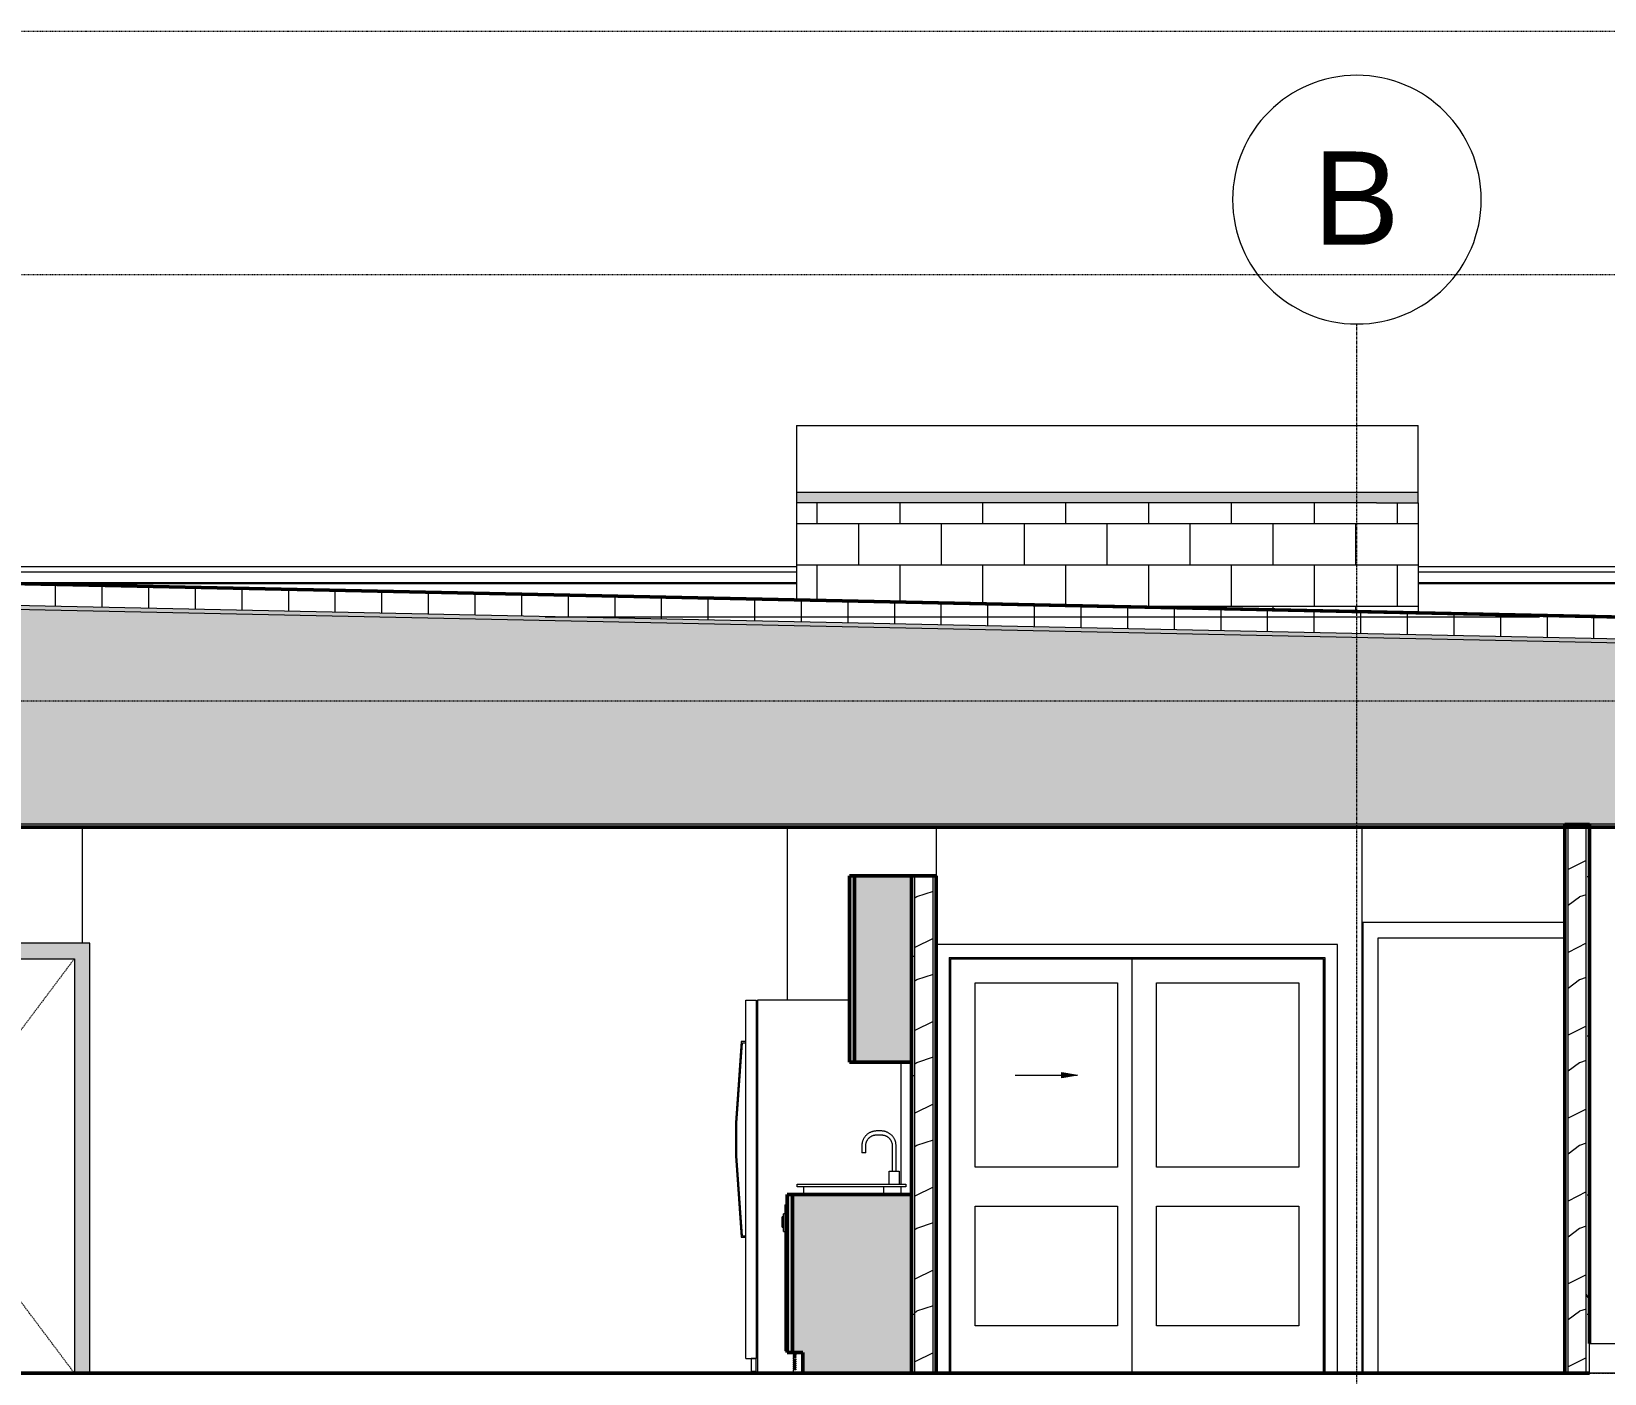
# Model space of a CAD drawing. Header units: inches. Extents: x 9610 to 16692, y -360 to 647.
# Drawn here: x 11279.3 to 11583, y 267.9 to 527 of the extents above; entities that cross this region are included whole.
import ezdxf

# ---------------------------------------------------------------- set-up
doc = ezdxf.new("R2010")
doc.units = ezdxf.units.IN
doc.header["$MEASUREMENT"] = 0
for name, pattern in [('Aligning Line 1_8_', [0.25, 0.125, -0.125]), ('Dash 1_16_', [0.125, 0.0625, -0.0625]), ('Grid Line 1_2_', [0.875, 0.5, -0.125, 0.125, -0.125])]:
    doc.linetypes.add(name, pattern=pattern)
for name, color, linetype, lineweight in [('0-1', 7, 'Continuous', 5), ('0-2', 250, 'Continuous', 9), ('A-DETL-GENF-1', 135, 'Continuous', 13), ('A-DETL-GENF-2', 55, 'Continuous', 9), ('A-DOOR-1', 250, 'Continuous', 9), ('A-DOOR-2', 250, 'Dash 1_16_', 9), ('A-DOOR-FRAM-1', 250, 'Continuous', 9), ('A-DOOR-FRAM-2', 55, 'Continuous', 9), ('A-DOOR-FRAM-3', 50, 'Continuous', 20), ('A-FLOR-10', 192, 'Continuous', 50), ('A-FLOR-LEVL-1', 51, 'Grid Line 1_2_', 9), ('A-ROOF', 132, 'Continuous', 13), ('A-ROOF-1', 252, 'Continuous', 13), ('A-ROOF-2', 31, 'Continuous', 5), ('A-ROOF-3', 132, 'Continuous', 50), ('A-ROOF-4', 135, 'Continuous', 13), ('A-ROOF-PATT-1', 132, 'Continuous', 9), ('A-ROOF-PATT-2', 55, 'Continuous', 9), ('A-WALL-1', 10, 'Continuous', 50), ('A-WALL-2', 7, 'Continuous', 13), ('A-WALL-3', 135, 'Continuous', 13), ('A-WALL-PATT-1', 250, 'Continuous', 9), ('A-WALL-PATT-2', 55, 'Continuous', 9), ('G-ANNO-SYMB', 111, 'Aligning Line 1_8_', 9), ('P-SANR-FIXT-1', 55, 'Continuous', 9), ('Q-CASE-1', 53, 'Continuous', 9), ('Q-CASE-2', 10, 'Continuous', 50), ('Q-SPCQ-1', 55, 'Continuous', 9), ('S-GRID-1', 1, 'Grid Line 1_2_', 9), ('S-GRID-IDEN', 1, 'Continuous', 9)]:
    doc.layers.add(name, color=color, linetype=linetype, lineweight=lineweight)
doc.styles.add('Arial_1', font='arial.ttf', dxfattribs={"height": 18})
pattern_1 = [(0, (10995.947, 72), (30.72, 7.68), [1.267, -21.773, 1.267, -21.773, -122.88]), (0, (10995.947, 72), (30.72, 7.68), [-46.08, 1.267, -44.813, 1.267, -21.773, -53.76]), (0, (10995.947, 72), (30.72, 7.68), [-115.2, 1.267, -14.093, 1.267, -37.133]), (120, (11007.467, 75.84), (-22.011075, 22.7643), [1.267, -21.773, 1.267, -21.773, -122.88]), (120, (11007.467, 75.84), (-22.011075, 22.7643), [-46.08, 1.267, -44.813, 1.267, -21.773, -53.76]), (120, (11007.467, 75.84), (-22.011075, 22.7643), [-115.2, 1.267, -14.093, 1.267, -37.133]), (240, (11011.307, 91.2), (-8.708925, -30.4443), [1.267, -21.773, 1.267, -21.773, -122.88]), (240, (11011.307, 91.2), (-8.708925, -30.4443), [-46.08, 1.267, -44.813, 1.267, -21.773, -53.76]), (240, (11011.307, 91.2), (-8.708925, -30.4443), [-115.2, 1.267, -14.093, 1.267, -37.133])]
pattern_2 = [(216.87, (11002.345, 87.994), (47.980943, 31.987086), [7.997, -71.971]), (206.565, (11011.941, 83.196), (-15.993714, -15.99413), [17.881, -17.881]), (198.435, (11011.941, 75.199), (-31.98674, -15.99388), [10.115, -40.461])]
pattern_3 = [(0, (11430.989, -128), (0, 8), []), (90, (11430.989, -128), (-8, 8), [8, -8])]

# ---------------------------------------------------------------- blocks, each defined once
blk = doc.blocks.new('FOLDING_SLIDING CLOSET - 72_ x 80_-1372823-BUILDING SECTION - EAST_WEST - LOOKING NORTH')
at = {"layer": 'A-DETL-GENF-1'}
blk.add_hatch(color=256, dxfattribs=at).paths.add_polyline_path([(11478.21, 325), (11481.22, 325.53), (11478.21, 326.06)], flags=0)
at = {"layer": 'A-DETL-GENF-2'}
for p, q in [((11469.22, 325.53), (11481.22, 325.53)), ((11478.21, 326.06), (11481.22, 325.53)), ((11478.21, 325), (11478.21, 326.06)), ((11481.22, 325.53), (11478.21, 325))]:
    blk.add_line(p, q, dxfattribs=at)
at = {"layer": 'A-DOOR-1'}
for p, q in [((11531.47, 350.75), (11453.97, 350.75)), ((11531.47, 268), (11531.47, 350.75)), ((11456.47, 348.25), (11456.47, 268)), ((11456.47, 348.25), (11528.97, 348.25)), ((11528.72, 348), (11491.72, 348)), ((11491.72, 348), (11491.72, 268)), ((11528.72, 268), (11528.72, 348)), ((11528.97, 348.25), (11528.97, 268)), ((11461.47, 307.75), (11461.47, 343.31)), ((11461.47, 343.31), (11488.97, 343.31)), ((11488.97, 343.31), (11488.97, 307.75)), ((11496.47, 307.75), (11496.47, 343.31)), ((11496.47, 343.31), (11523.97, 343.31)), ((11523.97, 343.31), (11523.97, 307.75)), ((11488.97, 307.75), (11461.47, 307.75)), ((11523.97, 307.75), (11496.47, 307.75)), ((11461.47, 277.13), (11461.47, 300.25)), ((11461.47, 300.25), (11488.97, 300.25)), ((11488.97, 300.25), (11488.97, 277.13)), ((11496.47, 277.13), (11496.47, 300.25)), ((11496.47, 300.25), (11523.97, 300.25)), ((11523.97, 300.25), (11523.97, 277.13)), ((11488.97, 277.13), (11461.47, 277.13)), ((11523.97, 277.13), (11496.47, 277.13))]:
    blk.add_line(p, q, dxfattribs=at)
at = {"layer": 'A-DOOR-FRAM-1'}
for p, q in [((11456.72, 348), (11456.72, 268)), ((11456.72, 348), (11528.72, 348)), ((11528.72, 348), (11528.72, 268))]:
    blk.add_line(p, q, dxfattribs=at)
blk = doc.blocks.new('Refrigerator_-_Side-by-Side_6047 - 36_ X 30_-V7-BUILDING SECTION - EAST_WEST - LOOKING NORTH')
at = {"layer": 'Q-SPCQ-1'}
for p, q in [((11417.22, 270.87), (11417.22, 340)), ((11417.22, 340), (11419.22, 340)), ((11419.22, 340), (11419.22, 270.87)), ((11419.47, 340), (11419.47, 268)), ((11437.22, 340), (11419.47, 340)), ((11416.32, 332), (11415.22, 316.29)), ((11415.47, 316.28), (11416.55, 331.75)), ((11417.22, 332), (11416.32, 332)), ((11416.55, 331.75), (11417.22, 331.75)), ((11447.22, 304.5), (11447.22, 328)), ((11415.22, 316.29), (11415.22, 309.94)), ((11415.47, 309.95), (11415.47, 316.28)), ((11415.22, 309.94), (11416.32, 294.23)), ((11416.55, 294.48), (11415.47, 309.95)), ((11447.22, 302.5), (11447.22, 304)), ((11416.32, 294.23), (11417.22, 294.23)), ((11417.22, 294.48), (11416.55, 294.48)), ((11417.22, 270.87), (11419.22, 270.87)), ((11418.22, 270.87), (11418.22, 268.37)), ((11419.22, 270.87), (11418.22, 270.87)), ((11419.22, 268.37), (11419.22, 270.87)), ((11418.22, 268.37), (11419.22, 268.37))]:
    blk.add_line(p, q, dxfattribs=at)
blk = doc.blocks.new('OD_CW_Base Cabinet - OD_CW_Base Cabinet-1965007-BUILDING SECTION - EAST_WEST - LOOKING NORTH')
at = {"layer": 'Q-CASE-1'}
for points in [[(11426.22, 272), (11426.22, 302.5), (11425.22, 302.5), (11425.22, 272)], [(11447.22, 268), (11449.22, 268), (11449.22, 302.5), (11426.22, 302.5), (11426.22, 272), (11428.22, 272), (11428.22, 268), (11428.43, 268)]]:
    blk.add_hatch(color=256, dxfattribs=at).paths.add_polyline_path(points, flags=0)
at = {"layer": 'Q-CASE-2'}
for p, q in [((11425.22, 302.5), (11425.22, 272)), ((11426.22, 302.5), (11425.22, 302.5)), ((11426.22, 272), (11426.22, 302.5)), ((11426.22, 302.5), (11426.22, 272)), ((11449.22, 302.5), (11426.22, 302.5)), ((11449.22, 268), (11449.22, 302.5)), ((11425.22, 272), (11426.22, 272)), ((11426.22, 272), (11428.22, 272)), ((11428.22, 272), (11428.22, 268)), ((11428.22, 268), (11449.22, 268))]:
    blk.add_line(p, q, dxfattribs=at)
blk = doc.blocks.new('Sink Kitchen-Single - 30_ x 21_-366345-BUILDING SECTION - EAST_WEST - LOOKING NORTH')
at = {"layer": 'P-SANR-FIXT-1'}
for p, q in [((11443.35, 314.75), (11442.47, 314.75)), ((11442.47, 314), (11443.35, 314)), ((11439.6, 311.88), (11439.6, 310.5)), ((11440.35, 310.5), (11439.6, 310.5)), ((11440.35, 310.5), (11440.35, 311.88)), ((11445.47, 311.88), (11445.47, 307)), ((11446.22, 307), (11446.22, 311.88)), ((11444.85, 307), (11444.85, 304.5)), ((11444.85, 307), (11444.85, 304.5)), ((11444.87, 307), (11444.87, 307)), ((11444.87, 307), (11445.85, 307)), ((11445.85, 307), (11446.82, 307)), ((11446.82, 307), (11446.82, 307)), ((11446.85, 304.5), (11446.85, 307)), ((11446.85, 304.5), (11446.85, 307)), ((11427.1, 304.5), (11448.1, 304.5)), ((11427.1, 304), (11427.1, 304.5)), ((11448.1, 304), (11427.1, 304)), ((11428.35, 304), (11428.35, 302.5)), ((11443.85, 302.5), (11443.85, 304)), ((11448.1, 304.5), (11448.1, 304))]:
    blk.add_line(p, q, dxfattribs=at)
at = {"layer": 'P-SANR-FIXT-1', "flags": 128}
for points in [[(11442.47, 314.75), (11442.36, 314.75), (11442.24, 314.74), (11442.13, 314.73), (11442.01, 314.71), (11441.9, 314.69), (11441.79, 314.67), (11441.68, 314.64), (11441.57, 314.6), (11441.46, 314.57), (11441.35, 314.52), (11441.25, 314.48), (11441.14, 314.43), (11441.04, 314.37), (11440.94, 314.31), (11440.85, 314.25), (11440.76, 314.18), (11440.66, 314.11), (11440.58, 314.04), (11440.49, 313.96), (11440.41, 313.88), (11440.33, 313.79), (11440.26, 313.71), (11440.18, 313.62), (11440.12, 313.52), (11440.05, 313.43), (11439.99, 313.33), (11439.94, 313.23), (11439.88, 313.13), (11439.84, 313.02), (11439.79, 312.92), (11439.75, 312.81), (11439.72, 312.7), (11439.69, 312.59), (11439.66, 312.48), (11439.64, 312.36), (11439.62, 312.25), (11439.61, 312.14), (11439.6, 312.02), (11439.6, 311.91), (11439.6, 311.88)], [(11440.35, 311.88), (11440.35, 311.96), (11440.35, 312.04), (11440.36, 312.13), (11440.37, 312.21), (11440.39, 312.3), (11440.41, 312.38), (11440.43, 312.46), (11440.45, 312.54), (11440.48, 312.62), (11440.51, 312.7), (11440.55, 312.78), (11440.59, 312.86), (11440.63, 312.93), (11440.67, 313), (11440.72, 313.07), (11440.77, 313.14), (11440.82, 313.21), (11440.87, 313.28), (11440.93, 313.34), (11440.99, 313.4), (11441.05, 313.46), (11441.12, 313.51), (11441.18, 313.57), (11441.25, 313.62), (11441.32, 313.66), (11441.4, 313.71), (11441.47, 313.75), (11441.55, 313.79), (11441.62, 313.82), (11441.7, 313.86), (11441.78, 313.88), (11441.86, 313.91), (11441.94, 313.93), (11442.03, 313.95), (11442.11, 313.97), (11442.19, 313.98), (11442.28, 313.99), (11442.36, 314), (11442.45, 314), (11442.47, 314)], [(11446.22, 311.88), (11446.22, 311.99), (11446.21, 312.1), (11446.2, 312.22), (11446.19, 312.33), (11446.16, 312.45), (11446.14, 312.56), (11446.11, 312.67), (11446.08, 312.78), (11446.04, 312.89), (11446, 312.99), (11445.95, 313.1), (11445.9, 313.2), (11445.84, 313.3), (11445.78, 313.4), (11445.72, 313.5), (11445.65, 313.59), (11445.58, 313.68), (11445.51, 313.77), (11445.43, 313.86), (11445.35, 313.94), (11445.27, 314.02), (11445.18, 314.09), (11445.09, 314.16), (11445, 314.23), (11444.9, 314.29), (11444.8, 314.35), (11444.7, 314.41), (11444.6, 314.46), (11444.5, 314.51), (11444.39, 314.55), (11444.28, 314.59), (11444.17, 314.63), (11444.06, 314.66), (11443.95, 314.69), (11443.84, 314.71), (11443.72, 314.73), (11443.61, 314.74), (11443.49, 314.75), (11443.38, 314.75), (11443.35, 314.75)], [(11443.35, 314), (11443.43, 314), (11443.52, 313.99), (11443.6, 313.98), (11443.69, 313.97), (11443.77, 313.96), (11443.85, 313.94), (11443.93, 313.92), (11444.02, 313.89), (11444.1, 313.86), (11444.17, 313.83), (11444.25, 313.8), (11444.33, 313.76), (11444.4, 313.72), (11444.48, 313.68), (11444.55, 313.63), (11444.62, 313.58), (11444.68, 313.53), (11444.75, 313.47), (11444.81, 313.42), (11444.87, 313.36), (11444.93, 313.29), (11444.98, 313.23), (11445.04, 313.16), (11445.09, 313.09), (11445.14, 313.02), (11445.18, 312.95), (11445.22, 312.88), (11445.26, 312.8), (11445.3, 312.72), (11445.33, 312.65), (11445.36, 312.57), (11445.38, 312.48), (11445.41, 312.4), (11445.43, 312.32), (11445.44, 312.24), (11445.45, 312.15), (11445.46, 312.07), (11445.47, 311.98), (11445.47, 311.9), (11445.47, 311.88)]]:
    blk.add_lwpolyline(points, dxfattribs=at)
blk = doc.blocks.new('Dishwasher_15404 - 34_ counter-547918-BUILDING SECTION - EAST_WEST - LOOKING NORTH')
at = {"layer": 'Q-SPCQ-1'}
for p, q in [((11424.47, 298.18), (11424.22, 298.18)), ((11424.22, 297.94), (11424.22, 298.18)), ((11424.22, 297.35), (11424.22, 297.94)), ((11424.22, 297.94), (11424.47, 297.94)), ((11424.47, 296.06), (11424.47, 298.79)), ((11424.72, 298.79), (11424.47, 298.79)), ((11424.72, 300.5), (11424.72, 298.79)), ((11424.72, 300.5), (11425.22, 300.5)), ((11424.72, 298.79), (11424.72, 272.33)), ((11424.72, 298.79), (11424.92, 298.79)), ((11424.92, 298.79), (11425.22, 298.79)), ((11424.22, 296.21), (11424.22, 297.35)), ((11424.47, 297.35), (11424.22, 297.35)), ((11424.22, 296.21), (11424.47, 296.21)), ((11424.47, 295.35), (11424.47, 296.06)), ((11424.47, 295.35), (11424.73, 295.35)), ((11424.92, 272.33), (11424.72, 272.33)), ((11425.22, 272.33), (11424.92, 272.33)), ((11426.35, 271.94), (11426.35, 272)), ((11428.22, 271.94), (11426.35, 271.94)), ((11426.35, 271.94), (11426.35, 271.59)), ((11426.38, 271.59), (11426.35, 271.59)), ((11426.35, 271.59), (11426.85, 271.59)), ((11426.35, 271.39), (11426.35, 271.2)), ((11426.35, 271.39), (11426.38, 271.39)), ((11426.85, 271.39), (11426.35, 271.39)), ((11426.38, 271.2), (11426.35, 271.2)), ((11426.35, 271.2), (11426.85, 271.2)), ((11426.35, 271), (11426.35, 270.8)), ((11426.35, 271), (11426.38, 271)), ((11426.85, 271), (11426.35, 271)), ((11426.38, 270.8), (11426.35, 270.8)), ((11426.35, 270.8), (11426.85, 270.8)), ((11426.35, 270.61), (11426.35, 270.41)), ((11426.35, 270.61), (11426.38, 270.61)), ((11426.85, 270.61), (11426.35, 270.61)), ((11426.38, 270.41), (11426.35, 270.41)), ((11426.35, 270.41), (11426.85, 270.41)), ((11426.85, 271.59), (11426.85, 271.39)), ((11426.85, 271.2), (11426.85, 271)), ((11426.85, 270.8), (11426.85, 270.61)), ((11426.85, 270.41), (11426.85, 270.21)), ((11427.92, 271.94), (11428.22, 271.94)), ((11426.35, 270.21), (11426.35, 270.02)), ((11426.35, 270.21), (11426.38, 270.21)), ((11426.85, 270.21), (11426.35, 270.21)), ((11426.38, 270.02), (11426.35, 270.02)), ((11426.35, 270.02), (11426.85, 270.02)), ((11426.35, 269.82), (11426.35, 269.62)), ((11426.35, 269.82), (11426.38, 269.82)), ((11426.85, 269.82), (11426.35, 269.82)), ((11426.38, 269.62), (11426.35, 269.62)), ((11426.35, 269.62), (11426.85, 269.62)), ((11426.35, 269.43), (11426.35, 269.23)), ((11426.35, 269.43), (11426.38, 269.43)), ((11426.85, 269.43), (11426.35, 269.43)), ((11426.38, 269.23), (11426.35, 269.23)), ((11426.35, 269.23), (11426.85, 269.23)), ((11426.35, 269.03), (11426.35, 268.84)), ((11426.35, 269.03), (11426.38, 269.03)), ((11426.85, 269.03), (11426.35, 269.03)), ((11426.38, 268.84), (11426.35, 268.84)), ((11426.35, 268.84), (11426.85, 268.84)), ((11426.35, 268.64), (11426.35, 268)), ((11426.85, 268.64), (11426.35, 268.64)), ((11426.85, 270.02), (11426.85, 269.82)), ((11426.85, 269.62), (11426.85, 269.43)), ((11426.85, 269.23), (11426.85, 269.03)), ((11426.85, 268.84), (11426.85, 268.64))]:
    blk.add_line(p, q, dxfattribs=at)
blk = doc.blocks.new('Shower Base-3D - 36_ x 36_-1585791-BUILDING SECTION - EAST_WEST - LOOKING NORTH')
at = {"layer": 'P-SANR-FIXT-1'}
for p, q in [((11580.07, 273.75), (11616.07, 273.75)), ((11580.07, 268), (11580.07, 273.75)), ((11616.07, 273.75), (11616.07, 268)), ((11616.07, 268), (11580.07, 268))]:
    blk.add_line(p, q, dxfattribs=at)
blk = doc.blocks.new('Interior_barn_door_18732 - Interior_barn_door_18732-V8-BUILDING SECTION - EAST_WEST - LOOKING NORTH')
at = {"layer": 'A-DOOR-FRAM-1'}
for p, q in [((11575.32, 355), (11536.32, 355)), ((11536.32, 355), (11536.32, 268)), ((11539.32, 268), (11539.32, 352)), ((11539.32, 352), (11575.32, 352))]:
    blk.add_line(p, q, dxfattribs=at)
blk = doc.blocks.new('OD_CW_Upper Cabinet - OD_CW_Upper Cabinet-1965010-BUILDING SECTION - EAST_WEST - LOOKING NORTH')
at = {"layer": 'Q-CASE-1'}
for points in [[(11438.22, 328), (11438.22, 364), (11437.22, 364), (11437.22, 328), (11437.68, 328)], [(11438.22, 328), (11449.22, 328), (11449.22, 364), (11438.22, 364), (11438.22, 340)]]:
    blk.add_hatch(color=256, dxfattribs=at).paths.add_polyline_path(points, flags=0)
at = {"layer": 'Q-CASE-2'}
for p, q in [((11437.22, 364), (11437.22, 328)), ((11438.22, 364), (11437.22, 364)), ((11438.22, 328), (11438.22, 364)), ((11438.22, 364), (11438.22, 328)), ((11449.22, 364), (11438.22, 364)), ((11449.22, 328), (11449.22, 364)), ((11437.22, 328), (11438.22, 328)), ((11438.22, 328), (11449.22, 328))]:
    blk.add_line(p, q, dxfattribs=at)
blk = doc.blocks.new('Single-Flush - 30_ x 80_-1421383-BUILDING SECTION - EAST_WEST - LOOKING NORTH')
at = {"layer": 'A-DOOR-FRAM-2'}
blk.add_hatch(color=256, dxfattribs=at).paths.add_polyline_path([(11317.23, 0), (11320.23, 0), (11320.23, 83), (11285.29, 83), (11285.29, 0), (11287.23, 0), (11287.23, 80), (11317.23, 80), (11317.23, 22.69)], flags=0)
at = {"layer": 'A-DOOR-2'}
for p in [(11317.23, 80), (11317.23, 0)]:
    blk.add_line(p, (11287.23, 40), dxfattribs=at)
at = {"layer": 'A-DOOR-FRAM-3'}
for p, q in [((11320.23, 83), (11284.23, 83)), ((11284.23, 83), (11284.23, 0)), ((11320.23, 0), (11320.23, 83)), ((11287.23, 0), (11287.23, 80)), ((11287.23, 80), (11317.23, 80)), ((11317.23, 80), (11317.23, 0)), ((11284.23, 0), (11287.23, 0)), ((11317.23, 0), (11320.23, 0))]:
    blk.add_line(p, q, dxfattribs=at)
blk = doc.blocks.new('CTR - 1st Phase - Unit Layouts_rvt-1-BUILDING SECTION - EAST_WEST - LOOKING NORTH')
at = {"layer": 'A-WALL-PATT-1'}
h = blk.add_hatch(dxfattribs=at)
h.set_pattern_fill('FP_1', color=256, style=0, pattern_type=2)
h.set_pattern_definition(pattern_1)
h.paths.add_polyline_path([(11579.45, 268), (11580.07, 268), (11580.07, 373.37), (11579.45, 373.37), (11579.45, 273.75)], flags=0)
h = blk.add_hatch(dxfattribs=at)
h.set_pattern_fill('FP_1', color=256, style=0, pattern_type=2)
h.set_pattern_definition(pattern_1)
h.paths.add_polyline_path([(11449.22, 268), (11449.85, 268), (11449.85, 364), (11449.22, 364), (11449.22, 271.94)], flags=0)
h = blk.add_hatch(dxfattribs=at)
h.set_pattern_fill('FP_1', color=256, style=0, pattern_type=2)
h.set_pattern_definition(pattern_1)
h.paths.add_polyline_path([(11453.97, 268), (11453.97, 364), (11453.35, 364), (11453.35, 268)], flags=0)
at = {"layer": 'A-WALL-PATT-2'}
h = blk.add_hatch(dxfattribs=at)
h.set_pattern_fill('FP_4', color=256, style=0, pattern_type=2)
h.set_pattern_definition(pattern_2)
h.paths.add_polyline_path([(11577.22, 268), (11579.45, 268), (11579.45, 373.87), (11575.95, 373.87), (11575.95, 268)], flags=0)
h = blk.add_hatch(dxfattribs=at)
h.set_pattern_fill('FP_4', color=256, style=0, pattern_type=2)
h.set_pattern_definition(pattern_2)
h.paths.add_polyline_path([(11449.95, 268), (11453.35, 268), (11453.35, 364), (11449.85, 364), (11449.85, 268)], flags=0)
at = {"layer": 'A-WALL-1'}
for p, q in [((11575.32, 373.87), (11575.32, 268)), ((11580.07, 373.87), (11575.32, 373.87)), ((11580.07, 273.75), (11580.07, 373.87)), ((11453.97, 364), (11449.22, 364)), ((11449.22, 364), (11449.22, 268)), ((11453.97, 268), (11453.97, 364)), ((11449.22, 268), (11453.97, 268)), ((11575.32, 268), (11580.07, 268))]:
    blk.add_line(p, q, dxfattribs=at)
at = {"layer": 'A-WALL-2'}
for p, q in [((11575.95, 268), (11575.95, 373.87)), ((11579.45, 268), (11579.45, 373.87)), ((11449.85, 268), (11449.85, 364)), ((11453.35, 268), (11453.35, 364))]:
    blk.add_line(p, q, dxfattribs=at)
at = {"layer": 'A-WALL-3'}
for p, q in [((11289.13, 351), (11289.13, 373.37)), ((11425.22, 373.37), (11425.22, 340)), ((11453.97, 373.37), (11453.97, 364)), ((11536.22, 268), (11536.22, 373.37))]:
    blk.add_line(p, q, dxfattribs=at)
at = {"layer": '0-2'}
for name, p in [('OD_CW_Upper Cabinet - OD_CW_Upper Cabinet-1965010-BUILDING SECTION - EAST_WEST - LOOKING NORTH', (0, 0)), ('Interior_barn_door_18732 - Interior_barn_door_18732-V8-BUILDING SECTION - EAST_WEST - LOOKING NORTH', (0, 0)), ('Single-Flush - 30_ x 80_-1421383-BUILDING SECTION - EAST_WEST - LOOKING NORTH', (-29.65, 268)), ('FOLDING_SLIDING CLOSET - 72_ x 80_-1372823-BUILDING SECTION - EAST_WEST - LOOKING NORTH', (0, 0)), ('Refrigerator_-_Side-by-Side_6047 - 36_ X 30_-V7-BUILDING SECTION - EAST_WEST - LOOKING NORTH', (0, 0)), ('Sink Kitchen-Single - 30_ x 21_-366345-BUILDING SECTION - EAST_WEST - LOOKING NORTH', (0, 0)), ('OD_CW_Base Cabinet - OD_CW_Base Cabinet-1965007-BUILDING SECTION - EAST_WEST - LOOKING NORTH', (0, 0)), ('Dishwasher_15404 - 34_ counter-547918-BUILDING SECTION - EAST_WEST - LOOKING NORTH', (0, 0)), ('Shower Base-3D - 36_ x 36_-1585791-BUILDING SECTION - EAST_WEST - LOOKING NORTH', (0, 0))]:
    blk.add_blockref(name, p, dxfattribs=at)
blk = doc.blocks.new('CTR - 1st Phase -Stairs _ Elevators_rvt-1-BUILDING SECTION - EAST_WEST - LOOKING NORTH')
at = {"layer": 'A-WALL-PATT-2'}
h = blk.add_hatch(dxfattribs=at)
h.set_pattern_fill('FP_38', color=256, style=0, pattern_type=2)
h.set_pattern_definition(pattern_3)
h.paths.add_polyline_path([(11538.99, 414.91), (11538.99, 436), (11426.99, 436), (11426.99, 417.25), (11536.07, 414.97)], flags=0)
h = blk.add_hatch(dxfattribs=at)
h.set_pattern_fill('FP_38', color=256, style=0, pattern_type=2)
h.set_pattern_definition(pattern_3)
h.paths.add_polyline_path([(11546.99, 414.74), (11546.99, 436), (11538.99, 436), (11538.99, 414.91), (11546.83, 414.75)], flags=0)
at = {"layer": 'A-WALL-3'}
for p, q in [((11538.99, 436), (11426.99, 436)), ((11426.99, 436), (11426.99, 417.25)), ((11538.99, 436), (11546.99, 436)), ((11546.99, 436), (11546.99, 414.74))]:
    blk.add_line(p, q, dxfattribs=at)
blk = doc.blocks.new('Basic Wall _ EXT - FIBER CEMENT - SMALL - ___-2145935-BUILDING SECTION - EAST_WEST - LOOKING NORTH')
at = {"layer": 'A-WALL-3'}
for p, q in [((11426.99, 423.66), (11240.83, 423.66)), ((11426.99, 422.6), (11256.27, 422.6)), ((12125.15, 423.66), (11546.99, 423.66)), ((12109.71, 422.6), (11546.99, 422.6)), ((11426.99, 420.57), (11267.37, 420.57)), ((11274.9, 420.42), (11426.99, 420.42)), ((12108.98, 420.57), (11546.99, 420.57)), ((11546.99, 420.42), (12109.3, 420.42))]:
    blk.add_line(p, q, dxfattribs=at)
blk = doc.blocks.new('Grid - Grid Head - Circle-50561-BUILDING SECTION - EAST_WEST - LOOKING NORTH')
at = {"layer": 'S-GRID-IDEN'}
for start, end in [(360, 180), (180, 360)]:
    blk.add_arc((11847.19, 475.86), 24, start, end, dxfattribs=at)

msp = doc.modelspace()

# ---------------------------------------------------------------- hatches: boundary and pattern name
at = {"layer": 'A-ROOF-1'}
h = msp.add_hatch(color=256, dxfattribs=at)
h.paths.add_polyline_path([(11930.0894, 406.5104), (11930.0894, 406.7604), (11852.4144, 408.3792), (11852.4144, 408.1292), (11918.091, 406.7604)], flags=0)
h.paths.add_polyline_path([(11648.3644, 412.3817), (11648.3644, 412.6317), (11255.8269, 420.8125), (11255.8269, 420.5624), (11643.7037, 412.4788)], flags=0)
at = {"layer": 'A-ROOF-2'}
h = msp.add_hatch(color=256, dxfattribs=at)
h.paths.add_polyline_path([(12031.2021, 374), (12110.5269, 374), (12110.5269, 397.9989), (11852.4144, 403.3781), (11852.4144, 374), (11945.0914, 374)], flags=0)
h.paths.add_polyline_path([(11363.8438, 374), (11648.3644, 374), (11648.3644, 407.6307), (11255.8269, 415.8114), (11255.8269, 374), (11342.3161, 374)], flags=0)
at = {"layer": 'A-ROOF-PATT-1'}
h = msp.add_hatch(dxfattribs=at)
h.set_pattern_fill('FP_17', color=256, style=0, pattern_type=2)
h.set_pattern_definition([(0, (10995.947, 72), (0, 9), []), (90, (10995.947, 72), (-9, 6e-16), [])])
h.paths.add_polyline_path([(12110.3394, 398.753), (12110.3394, 402.5228), (11930.0894, 402.5228), (11930.0894, 406.5104), (11852.4144, 408.1292), (11852.4144, 404.1283), (12109.7144, 398.766)], flags=0)
h.paths.add_polyline_path([(11648.3644, 408.3808), (11648.3644, 412.3817), (11255.8269, 420.5624), (11255.8269, 416.5616), (11643.7037, 408.478)], flags=0)
h = msp.add_hatch(dxfattribs=at)
h.set_pattern_fill('FP_3', color=256, style=0, pattern_type=2)
h.set_pattern_definition([(0, (10995.947, 72), (0, 4.798), []), (315, (10995.947, 72), (4.798427, 0), [6.786, -6.786]), (45, (10995.947, 72), (4.798427, 0), [6.786, -6.786])])
h.paths.add_polyline_path([(12110.3394, 398.0028), (12110.3394, 398.753), (11852.4144, 404.1283), (11852.4144, 403.3781), (12109.7144, 398.0158)], flags=0)
h.paths.add_polyline_path([(11648.3644, 407.6307), (11648.3644, 408.3808), (11255.8269, 416.5616), (11255.8269, 415.8114), (11643.7037, 407.7278)], flags=0)
h = msp.add_hatch(dxfattribs=at)
h.set_pattern_fill('FP_1', color=256, style=0, pattern_type=2)
h.set_pattern_definition(pattern_1)
h.paths.add_polyline_path([(12077.1894, 373.375), (12109.7144, 373.375), (12109.7144, 374), (11852.9394, 374), (11852.9394, 373.375), (12074.2575, 373.375)], flags=0)
h.paths.add_polyline_path([(11575.9489, 373.375), (11575.9489, 373.875), (11579.4489, 373.875), (11579.4489, 373.375), (11616.6989, 373.375), (11616.6989, 373.875), (11620.1989, 373.875), (11620.1989, 373.375), (11620.8312, 373.375), (11620.8239, 373.875), (11644.8644, 373.875), (11644.8644, 374), (11255.8269, 374), (11255.8269, 373.375), (11575.3239, 373.375)], flags=0)
at = {"layer": 'A-ROOF-PATT-2'}
h = msp.add_hatch(dxfattribs=at)
h.set_pattern_fill('FP_42', color=256, style=0, pattern_type=2)
h.set_pattern_definition([(0, (10995.947, 457.656), (30.72, 0.16), [1.267, -21.773, 1.267, -21.773, -122.88]), (0, (10995.947, 457.656), (30.72, 0.16), [-46.08, 1.267, -44.813, 1.267, -21.773, -53.76]), (0, (10995.947, 457.656), (30.72, 0.16), [-115.2, 1.267, -14.093, 1.267, -37.133]), (177.934, (11007.467, 457.736), (-8.731864, -0.00521368), [0.634, -10.893, 0.634, -10.893, -61.48]), (177.934, (11007.467, 457.736), (-8.731864, -0.00521368), [-23.055, 0.634, -22.421, 0.634, -10.893, -26.897]), (177.934, (11007.467, 457.736), (-8.731864, -0.00521368), [-57.637, 0.634, -7.051, 0.634, -18.578]), (182.066, (11011.307, 458.055), (-21.98815386, -1.11341185), [0.634, -10.893, 0.634, -10.893, -61.48]), (182.066, (11011.307, 458.055), (-21.98815386, -1.11341185), [-23.055, 0.634, -22.421, 0.634, -10.893, -26.897]), (182.066, (11011.307, 458.055), (-21.98815386, -1.11341185), [-57.637, 0.634, -7.051, 0.634, -18.578])])
h.paths.add_polyline_path([(11538.9894, 436), (11546.9894, 436), (11546.9894, 438), (11426.9894, 438), (11426.9894, 436), (11508.0504, 436)], flags=0)

# ---------------------------------------------------------------- linework, layer by layer
at = {"layer": 'A-FLOR-10'}
msp.add_line((11580.0739, 268), (11256.2644, 268), dxfattribs=at)
at = {"layer": 'A-FLOR-LEVL-1'}
msp.add_line((9610.2403, 268), (12557.7313, 268), dxfattribs=at)
at = {"layer": 'A-ROOF'}
for p, q in [((11648.3644, 412.3817), (11255.8269, 420.5624)), ((11648.3644, 408.3808), (11255.8269, 416.5616)), ((11648.3644, 407.6307), (11255.8269, 415.8114)), ((11255.8269, 374), (11648.3644, 374))]:
    msp.add_line(p, q, dxfattribs=at)
at = {"layer": 'A-ROOF-3'}
for p, q in [((11648.3644, 412.6317), (11255.8269, 420.8125)), ((11255.8269, 373.375), (11648.3644, 373.375))]:
    msp.add_line(p, q, dxfattribs=at)
at = {"layer": 'A-ROOF-4'}
for p, q in [((11426.9894, 450.8778), (11546.9894, 450.8778)), ((11426.9894, 450.8778), (11426.9894, 436)), ((11546.9894, 436), (11546.9894, 450.8778)), ((11546.9894, 438), (11426.9894, 438))]:
    msp.add_line(p, q, dxfattribs=at)
at = {"layer": 'G-ANNO-SYMB'}
for p, q in [((12461.7559, 526.9531), (9706.2403, 526.9531)), ((12461.7559, 480), (9706.2119, 480)), ((9706.2119, 397.7608), (12461.7559, 397.7608))]:
    msp.add_line(p, q, dxfattribs=at)
at = {"layer": 'S-GRID-1'}
msp.add_line((11535.1894, -159.8356), (11535.1894, 470.5), dxfattribs=at)

# ---------------------------------------------------------------- block references
at = {"layer": '0-1'}
for name in ['CTR - 1st Phase -Stairs _ Elevators_rvt-1-BUILDING SECTION - EAST_WEST - LOOKING NORTH', 'CTR - 1st Phase - Unit Layouts_rvt-1-BUILDING SECTION - EAST_WEST - LOOKING NORTH']:
    msp.add_blockref(name, (0, 0), dxfattribs=at)
at = {"layer": 'A-WALL-3'}
msp.add_blockref('Basic Wall _ EXT - FIBER CEMENT - SMALL - ___-2145935-BUILDING SECTION - EAST_WEST - LOOKING NORTH', (0, 0), dxfattribs=at)
at = {"layer": 'S-GRID-IDEN'}
msp.add_blockref('Grid - Grid Head - Circle-50561-BUILDING SECTION - EAST_WEST - LOOKING NORTH', (-312, 18.6375), dxfattribs=at)

# ---------------------------------------------------------------- texts
at = {"layer": 'S-GRID-IDEN', "insert": (11526.6808, 503.7879), "char_height": 18, "width": 20.301, "attachment_point": 1, "style": 'Arial_1'}
msp.add_mtext('B', dxfattribs=at)

doc.saveas('drawing.dxf')
